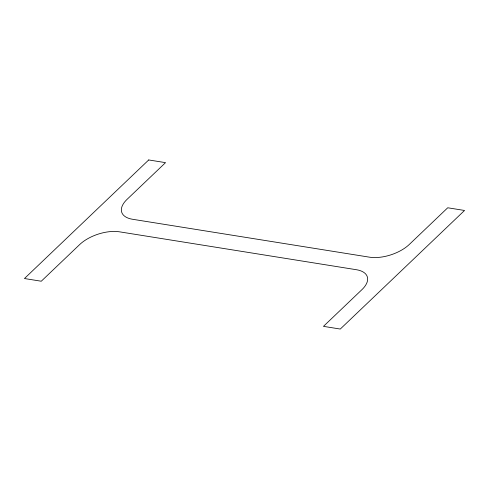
<?xml version="1.0" encoding="UTF-8"?>
<svg xmlns="http://www.w3.org/2000/svg" width="489" height="489" viewBox="0 0 489 489"><rect width="100%" height="100%" fill="white"/><g stroke="black" fill="none" stroke-linecap="round" stroke-linejoin="round"><path stroke-width="0.73" d="M148.717 159.952L24.45 278.534L41.265 281.224L79.731 244.518A29.523 14.627 -18.4 0 1 119.493 231.823L356.365 269.714A29.523 14.627 -18.4 0 1 361.927 289.653L323.461 326.359L340.283 329.048L464.55 210.466L447.735 207.776L409.269 244.482A29.523 14.627 -18.4 0 1 369.507 257.177L132.635 219.286A29.523 14.627 -18.4 0 1 127.073 199.347L165.539 162.641L148.717 159.952"/></g></svg>
